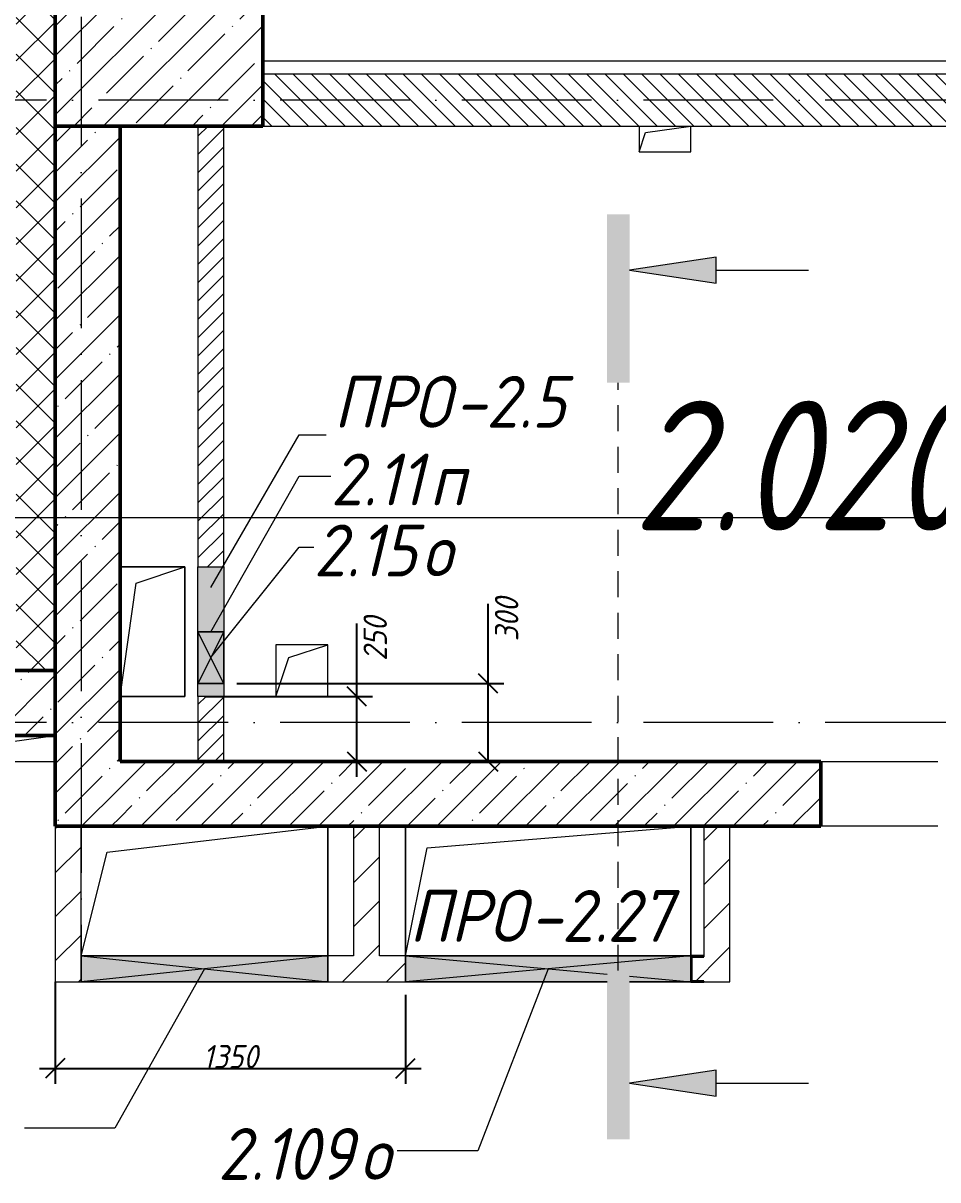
# Model space of a CAD drawing. Header units: millimetres. Extents: x -356862 to 418287, y 0 to 839748.
# Drawn here: x 34417 to 37942, y 387722 to 392182 of the extents above; entities that cross this region are included whole.
import ezdxf

# ---------------------------------------------------------------- set-up
doc = ezdxf.new("R2010")
doc.units = ezdxf.units.MM
doc.linetypes.add('200_ШТРИХ_ш1п0_6_', pattern=[160, 100, -60])
doc.linetypes.add('50_200_ШТРИХ_1Т_ш5_п1_п1_', pattern=[700, 500, -100, 0, -100])
for name, color, linetype, lineweight in [('A-____-____-DIMS', 7, 'Continuous', 9), ('A-____-NOTE-TEXT', 7, 'Continuous', 9), ('A-____-NOTE-TEXT-1', 7, 'Continuous', 5), ('A-DETL-GENF-OTLN', 7, 'Continuous', 9), ('A-FLOR-____-OTLN', 7, 'Continuous', 9), ('A-GENM-____-IDEN', 7, 'Continuous', 9), ('A-GENM-____-MCUT', 7, 'Continuous', 25), ('A-GENM-____-OTLN', 7, 'Continuous', 9), ('A-GENM-____-OTLN-1', 7, 'Continuous', 25), ('A-GLAZ-____-IDEN', 7, 'Continuous', 9), ('A-GLAZ-____-OTLN', 7, 'Continuous', 9), ('A-WALL-____-MCUT', 7, 'Continuous', 13), ('A-WALL-____-MCUT-2', 7, 'Continuous', 50), ('A-WALL-____-OTLN', 7, 'Continuous', 9), ('A-WALL-____-PATT-1', 7, 'Continuous', 9), ('A-WALL-FNSH-MCUT-1', 7, 'Continuous', 9), ('S-COLS-____-MCUT', 7, 'Continuous', 50), ('S-COLS-____-OTLN', 7, 'Continuous', 9), ('S-GRID-____-OTLN-1', 7, '50_200_ШТРИХ_1Т_ш5_п1_п1_', 9), ('Марки помещений', 7, 'Continuous', 9)]:
    doc.layers.add(name, color=color, linetype=linetype, lineweight=lineweight)
for name, color, linetype, lineweight, true_color in [('A-DETL-GENF-OTLN-3', 9, 'Continuous', 9, 0x808080), ('A-DETL-GENF-OTLN-4', 9, '200_ШТРИХ_ш1п0_6_', 9, 0x808080), ('G-____-____-SYMB-1', 9, 'Continuous', 9, 0x808080)]:
    doc.layers.add(name, color=color, linetype=linetype, lineweight=lineweight, true_color=true_color)
doc.styles.add('ISOCPEUR_I_11', font='isocpeui.ttf', dxfattribs={"width": 0.9, "height": 200})
doc.styles.add('ISOCPEUR_I_2', font='isocpeui.ttf', dxfattribs={"width": 0.85, "height": 2.3})
doc.styles.add('ISOCPEUR_I_7', font='isocpeui.ttf', dxfattribs={"width": 0.9, "height": 90})
doc.dimstyles.new('ISO-1_8_0_9К_СРЕДНИЙ_Кладочные_1', dxfattribs={"dimscale": 304.8, "dimtxt": 89.638306, "dimasz": 0.246063, "dimexe": 0.19685, "dimexo": 0, "dimgap": 0, "dimtad": 1, "dimdec": 3, "dimrnd": 0.001, "dimdsep": 46, "dimtxsty": 'ISOCPEUR_I_7', "dimblk1": 'OBLIQUE', "dimblk2": 'OBLIQUE', "dimsah": 1, "dimcen": 0.09, "dimdle": 0.19685, "dimazin": 0, "dimtfac": 1, "dimtdec": 4, "dimtix": 1, "dimtmove": 0, "dimatfit": 3, "dimfxl": 1, "dimtvp": 1, "dimtolj": 1, "dimtzin": 0, "dimarcsym": 2})
doc.dimstyles.new('ISO-1_8_0_9К_СРЕДНИЙ_Кладочные_2', dxfattribs={"dimscale": 304.8, "dimtxt": 89.638306, "dimasz": 0.246063, "dimexe": 0.19685, "dimexo": 0, "dimgap": 0, "dimtad": 1, "dimdec": 3, "dimrnd": 0.001, "dimdsep": 46, "dimtxsty": 'ISOCPEUR_I_7', "dimblk1": 'OBLIQUE', "dimblk2": 'OBLIQUE', "dimsah": 1, "dimcen": 0.09, "dimdle": 0.19685, "dimazin": 0, "dimtfac": 1, "dimtdec": 4, "dimtix": 1, "dimtmove": 1, "dimatfit": 3, "dimfxl": 1, "dimtvp": 1, "dimtolj": 1, "dimtzin": 0, "dimarcsym": 2})
pattern_1 = [(45, (-15659.08, 321904.7), (-84.85281, 84.85281), [])]
pattern_2 = [(45, (-15659.08, 321904.7), (-114.04925, 114.04925), []), (45, (-15545.03, 321904.7), (-114.04925, 114.04925), [201.612, -40.322, 3.353, -36.97])]

# ---------------------------------------------------------------- blocks, each defined once
blk = doc.blocks.new('BSC_Колонна _Прямоугольная - 500х800-V76-АР1_План отверстий 2 этажа в осях 1-64_Ю-ЯЯ')
at = {"layer": 'S-COLS-____-OTLN'}
h = blk.add_hatch(dxfattribs=at)
h.set_pattern_fill('FP_88', color=256, style=0, pattern_type=2)
h.set_pattern_definition([(315, (-70131.04, 50600), (114.04925, 114.04925), []), (315, (-70131.04, 50485.95), (114.04925, 114.04925), [201.613, -40.323, 3.353, -36.97])])
h.paths.add_polyline_path([(-250, -400), (250, -400), (250, 400), (-250, 400)], flags=0)
at = {"layer": 'S-COLS-____-MCUT'}
for p, q in [((250, 400), (-250, 400)), ((-250, 400), (-250, -400)), ((250, -400), (250, 400)), ((-250, -400), (250, -400))]:
    blk.add_line(p, q, dxfattribs=at)
blk = doc.blocks.new('AR_Отверстие Ниша - Лючок-32402213-АР1_План отверстий 2 этажа в осях 1-64_Ю-ЯЯ')
at = {"layer": 'A-GLAZ-____-OTLN'}
h = blk.add_hatch(color=256, dxfattribs=at)
h.paths.add_polyline_path([(250, 50), (200, 50), (200, -50), (250, -50)], flags=0)
h.paths.add_polyline_path([(0, 50), (-250, 50), (-250, -50), (0, -50)], flags=0)
for p, q in [((-250, 50), (0, 50)), ((-250, -50), (-250, 50)), ((200, 50), (250, 50)), ((250, 50), (250, -50)), ((0, -50), (-250, -50)), ((250, -50), (200, -50))]:
    blk.add_line(p, q, dxfattribs=at)
blk = doc.blocks.new('AR_Отверстие прямоугольное _в стене_ - AR_Отверстие прямоугольное _в стене__ВК-32402182-АР1_План отверстий 2 этажа в осях 1-64_Ю-ЯЯ')
at = {"layer": 'A-GLAZ-____-OTLN'}
blk.add_hatch(color=256, dxfattribs=at).paths.add_polyline_path([(100, 50), (-100, 50), (-100, -50), (100, -50)], flags=0)
at = {"layer": 'A-DETL-GENF-OTLN'}
for p, q in [((-100, -50), (-100, 50)), ((-100, 50), (100, 50)), ((100, 50), (-100, -50)), ((-100, 50), (100, -50)), ((100, 50), (-100, 50)), ((-100, 50), (-100, -50)), ((100, 50), (100, -50)), ((100, -50), (100, 50)), ((100, -50), (-100, -50)), ((-100, -50), (100, -50))]:
    blk.add_line(p, q, dxfattribs=at)
blk = doc.blocks.new('AR_Отверстие прямоугольное _в плите_ - AR_Отверстие прямоугольное _в плите_-V157-АР1_План отверстий 2 этажа в осях 1-64_Ю-ЯЯ')
at = {"layer": 'A-GENM-____-OTLN'}
for p, q in [((125, 250), (-125, 250)), ((-62.5, 187.5), (125, 250)), ((125, -250), (125, 250)), ((-125, -250), (-62.5, 187.5)), ((-125, -250), (125, -250))]:
    blk.add_line(p, q, dxfattribs=at)
blk = doc.blocks.new('AR_Отверстие прямоугольное _в плите_ - AR_Отверстие прямоугольное _в плите_-30459207-АР1_План отверстий 2 этажа в осях 1-64_Ю-ЯЯ')
at = {"layer": 'A-GENM-____-OTLN'}
for p, q in [((100, 100), (-100, 100)), ((-100, 100), (-100, -100)), ((-50, 50), (100, 100)), ((100, -100), (100, 100)), ((-100, -100), (-50, 50)), ((-100, -100), (100, -100))]:
    blk.add_line(p, q, dxfattribs=at)
blk = doc.blocks.new('AR_Отверстие прямоугольное _в плите_ - AR_Отверстие прямоугольное _в плите_-30510712-АР1_План отверстий 2 этажа в осях 1-64_Ю-ЯЯ')
at = {"layer": 'A-GENM-____-OTLN'}
for p, q in [((-100, 50), (-100, -50)), ((-75, 25), (100, 50)), ((-100, -50), (-75, 25)), ((-100, -50), (100, -50))]:
    blk.add_line(p, q, dxfattribs=at)
blk = doc.blocks.new('AR_Отверстие прямоугольное _в плите_ - AR_Отверстие прямоугольное _в плите_-V176-АР1_План отверстий 2 этажа в осях 1-64_Ю-ЯЯ')
at = {"layer": 'A-GENM-____-OTLN'}
for p, q in [((-100, 50), (-100, -50)), ((-75, 25), (100, 50)), ((100, -50), (100, 50)), ((-100, -50), (-75, 25)), ((-100, -50), (100, -50))]:
    blk.add_line(p, q, dxfattribs=at)
blk = doc.blocks.new('AR_Отверстие прямоугольное _в плите_ - AR_Отверстие прямоугольное _в плите_-30552508-АР1_План отверстий 2 этажа в осях 1-64_Ю-ЯЯ')
at = {"layer": 'A-GENM-____-OTLN'}
for p, q in [((-550, 250), (-550, -250)), ((-466.7, 166.7), (550, 250)), ((550, -250), (550, 250)), ((-550, -250), (-466.7, 166.7))]:
    blk.add_line(p, q, dxfattribs=at)
blk = doc.blocks.new('AR_Отверстие прямоугольное _в плите_ - AR_Отверстие прямоугольное _в плите_-30552717-АР1_План отверстий 2 этажа в осях 1-64_Ю-ЯЯ')
at = {"layer": 'A-GENM-____-OTLN'}
for p, q in [((-375, 150), (475, 250)), ((475, -250), (475, 250)), ((-475, -250), (-375, 150))]:
    blk.add_line(p, q, dxfattribs=at)
blk = doc.blocks.new('AR_Отверстие прямоугольное _в стене__БезПР - AR_Отверстие прямоугольное _в стене__БезПР-36428547-АР1_План отверстий 2 этажа в осях 1-64_Ю-ЯЯ')
at = {"layer": 'A-GLAZ-____-OTLN'}
blk.add_hatch(color=256, dxfattribs=at).paths.add_polyline_path([(475, -50), (475, 50), (-475, 50), (-475, -50)], flags=0)
at = {"layer": 'A-DETL-GENF-OTLN'}
for p, q in [((-475, -50), (-475, 50)), ((-475, 50), (475, 50)), ((475, 50), (-475, -50)), ((-475, 50), (475, -50)), ((475, 50), (-475, 50)), ((-475, 50), (-475, -50)), ((475, 50), (475, -50)), ((475, -50), (475, 50)), ((475, -50), (-475, -50)), ((-475, -50), (475, -50))]:
    blk.add_line(p, q, dxfattribs=at)
at = {"layer": 'A-GLAZ-____-OTLN'}
blk.add_line((475, 50), (-475, 50), dxfattribs=at)
blk = doc.blocks.new('154_Фахверк_СКБ_Швеллер - Тип_100_3960_зеркало-V205-АР1_План отверстий 2 этажа в осях 1-64_Ю-ЯЯ')
at = {"layer": 'A-GENM-____-MCUT'}
for p, q in [((175, 50), (125, 50)), ((128, 47), (175, 47)), ((128, -47), (128, 47)), ((175, 47), (175, 50)), ((125, -50), (175, -50)), ((175, -47), (128, -47)), ((175, -50), (175, -47))]:
    blk.add_line(p, q, dxfattribs=at)
blk = doc.blocks.new('AR_Отверстие прямоугольное _в стене_ - AR_Отверстие прямоугольное _в стене__ОВ-36926784-АР1_План отверстий 2 этажа в осях 1-64_Ю-ЯЯ')
at = {"layer": 'A-GLAZ-____-OTLN'}
blk.add_hatch(color=256, dxfattribs=at).paths.add_polyline_path([(226.6, -50), (226.6, -6.9), (313.4, -6.9), (313.4, -50), (550, -50), (550, 50), (-550, 50), (-550, -50)], flags=0)
at = {"layer": 'A-DETL-GENF-OTLN'}
for p, q in [((-550, -50), (-550, 50)), ((-550, 50), (550, 50)), ((550, 50), (-550, -50)), ((-550, 50), (226.6, -20.6)), ((550, 50), (-550, 50)), ((-550, 50), (-550, -50)), ((550, 50), (550, -50)), ((550, -50), (550, 50)), ((313.4, -28.5), (550, -50)), ((226.6, -50), (-550, -50)), ((-550, -50), (226.6, -50)), ((550, -50), (313.4, -50)), ((313.4, -50), (550, -50))]:
    blk.add_line(p, q, dxfattribs=at)
blk = doc.blocks.new('DET_L_Имитация разреза_ISO2-5 - Вправо-29863948-АР1_План отверстий 2 этажа в осях 1-64_Ю-ЯЯ')
at = {"layer": 'A-DETL-GENF-OTLN-4'}
blk.add_line((143.1, 0), (2410, 0), dxfattribs=at)
blk = doc.blocks.new('_Oblique')
at = {"color": 0, "linetype": 'ByBlock', "lineweight": -2}
blk.add_line((-0.5, -0.5), (0.5, 0.5), dxfattribs=at)
blk = doc.blocks.new('*D8945')
at = {"layer": 'A-____-____-DIMS', "color": 0, "lineweight": -2, "transparency": 16777216}
for p, q in [((35703.1, 389585.7), (35703.1, 389868.1)), ((35116.3, 389585.7), (35763.1, 389585.7)), ((35703.1, 389275.7), (35703.1, 389585.7)), ((35190.9, 389335.7), (35763.1, 389335.7))]:
    blk.add_line(p, q, dxfattribs=at)
at = {"layer": 'Defpoints', "color": 0, "transparency": 16777216}
for p in [(35116.3, 389585.7), (35703.1, 389585.7), (35190.9, 389335.7)]:
    blk.add_point(p, dxfattribs=at)
at = {"layer": 'A-____-____-DIMS', "color": 0, "lineweight": -2, "transparency": 16777216, "xscale": 75, "yscale": 75, "zscale": 75}
for p, rotation in [((35703.1, 389585.7), 90), ((35703.1, 389335.7), 270)]:
    blk.add_blockref('_Oblique', p, dxfattribs=dict(at, rotation=rotation))
at = {"layer": 'A-____-____-DIMS', "color": 0, "transparency": 16777216, "insert": (35729.1, 389723.3), "char_height": 90, "width": 409.578, "attachment_point": 1, "rotation": 90, "line_spacing_factor": 1.149209, "style": 'ISOCPEUR_I_7'}
blk.add_mtext('\\A1;250', dxfattribs=at)
blk = doc.blocks.new('*D8884')
at = {"layer": 'A-____-____-DIMS', "color": 0, "lineweight": -2, "transparency": 16777216}
for p, q in [((36209.5, 389635.7), (36209.5, 389943.5)), ((36209.5, 389335.7), (36209.5, 389695.7)), ((35240.9, 389635.7), (36269.5, 389635.7)), ((35190.9, 389335.7), (36269.5, 389335.7))]:
    blk.add_line(p, q, dxfattribs=at)
at = {"layer": 'Defpoints', "color": 0, "transparency": 16777216}
for p in [(35240.9, 389635.7), (35190.9, 389335.7), (36209.5, 389335.7)]:
    blk.add_point(p, dxfattribs=at)
at = {"layer": 'A-____-____-DIMS', "color": 0, "lineweight": -2, "transparency": 16777216, "xscale": 75, "yscale": 75, "zscale": 75}
for p, rotation in [((36209.5, 389635.7), 90), ((36209.5, 389335.7), 270)]:
    blk.add_blockref('_Oblique', p, dxfattribs=dict(at, rotation=rotation))
at = {"layer": 'A-____-____-DIMS', "color": 0, "transparency": 16777216, "insert": (36235.6, 389798.8), "char_height": 90, "width": 409.578, "attachment_point": 1, "rotation": 90, "line_spacing_factor": 1.149209, "style": 'ISOCPEUR_I_7'}
blk.add_mtext('\\A1;300', dxfattribs=at)
blk = doc.blocks.new('*D8867')
at = {"layer": 'A-____-____-DIMS', "color": 0, "lineweight": -2, "transparency": 16777216}
for p, q in [((34540.9, 388485.7), (34540.9, 388092.2)), ((35890.9, 388435.7), (35890.9, 388092.2)), ((34480.9, 388152.2), (35950.9, 388152.2))]:
    blk.add_line(p, q, dxfattribs=at)
at = {"layer": 'Defpoints', "color": 0, "transparency": 16777216}
for p in [(34540.9, 388485.7), (35890.9, 388435.7), (35890.9, 388152.2)]:
    blk.add_point(p, dxfattribs=at)
at = {"layer": 'A-____-____-DIMS', "color": 0, "lineweight": -2, "transparency": 16777216, "xscale": 75, "yscale": 75, "zscale": 75, "rotation": 180}
blk.add_blockref('_Oblique', (34540.9, 388152.2), dxfattribs=at)
at = {"layer": 'A-____-____-DIMS', "color": 0, "lineweight": -2, "transparency": 16777216, "xscale": 75, "yscale": 75, "zscale": 75}
blk.add_blockref('_Oblique', (35890.9, 388152.2), dxfattribs=at)
at = {"layer": 'A-____-____-DIMS', "color": 0, "transparency": 16777216, "insert": (35215.9, 388197.2), "char_height": 90, "width": 504.733, "attachment_point": 5, "style": 'ISOCPEUR_I_7'}
blk.add_mtext('\\A1;1350', dxfattribs=at)

msp = doc.modelspace()

# ---------------------------------------------------------------- hatches: boundary and pattern name
at = {"layer": 'A-____-NOTE-TEXT-1'}
for points in [[(36754.287, 390795.7478), (36754.287, 391445.7478), (36667.5504, 391445.7478), (36667.5504, 390795.7478)], [(37087.9284, 391179.8997), (37087.9284, 391279.8997), (36754.287, 391229.8997)], [(36754.287, 387878.8328), (36754.287, 388528.8328), (36667.5504, 388528.8328), (36667.5504, 387878.8328)], [(37087.9284, 388044.6809), (37087.9284, 388144.6809), (36754.287, 388094.6809)]]:
    msp.add_hatch(color=256, dxfattribs=at).paths.add_polyline_path(points, flags=0)
at = {"layer": 'A-WALL-____-PATT-1'}
h = msp.add_hatch(dxfattribs=at)
h.set_pattern_fill('FP_1', color=256, style=0, pattern_type=2)
h.set_pattern_definition([(45, (-15659.08, 321904.7), (-70.71068, 70.71068), []), (135, (-15659.08, 321904.7), (-70.71068, -70.71068), [])])
h.paths.add_polyline_path([(34390.9187, 389685.7392), (34540.9187, 389685.7392), (34540.9187, 407815.7392), (34390.9187, 407815.7392), (34390.9187, 389835.7392)], flags=0)
h = msp.add_hatch(dxfattribs=at)
h.set_pattern_fill('FP_6', color=256, style=0, pattern_type=2)
h.set_pattern_definition([(135, (-15659.08, 321904.697), (-35.35534, -35.35534), [])])
h.paths.add_polyline_path([(39840.9187, 391785.7392), (39840.9187, 391985.7392), (35340.9187, 391985.7392), (35340.9187, 391785.7392), (39118.2583, 391785.7392)], flags=0)
h = msp.add_hatch(dxfattribs=at)
h.set_pattern_fill('FP_13', color=256, style=0, pattern_type=2)
h.set_pattern_definition(pattern_2)
h.paths.add_polyline_path([(34790.9187, 389085.7392), (34790.9187, 391785.7392), (34540.9187, 391785.7392), (34540.9187, 389085.7392), (34699.5066, 389085.7392)], flags=0)
h = msp.add_hatch(dxfattribs=at)
h.set_pattern_fill('FP_5', color=256, style=0, pattern_type=2)
h.set_pattern_definition([(45, (-15659.08, 321904.697), (-35.35534, 35.35534), [])])
h.paths.add_polyline_path([(35190.9187, 389335.7392), (35190.9187, 389585.7392), (35090.9187, 389585.7392), (35090.9187, 389335.7392)], flags=0)
h.paths.add_polyline_path([(35090.9187, 390085.7392), (35190.9187, 390085.7392), (35190.9187, 391785.7392), (35090.9187, 391785.7392), (35090.9187, 390430.1755)], flags=0)
h = msp.add_hatch(dxfattribs=at)
h.set_pattern_fill('FP_13', color=256, style=0, pattern_type=2)
h.set_pattern_definition(pattern_2)
h.paths.add_polyline_path([(34540.9187, 389435.7392), (34540.9187, 389685.7392), (31890.9187, 389685.7392), (31890.9187, 389435.7392), (33815.7563, 389435.7392)], flags=0)
h = msp.add_hatch(dxfattribs=at)
h.set_pattern_fill('FP_13', color=256, style=0, pattern_type=2)
h.set_pattern_definition(pattern_2)
h.paths.add_polyline_path([(41540.9187, 389085.7392), (41540.9187, 389335.7392), (38640.9187, 389335.7392), (38640.9187, 389085.7392), (40885.759, 389085.7392)], flags=0)
h.paths.add_polyline_path([(37350.7576, 389085.7392), (37490.9187, 389085.7392), (37490.9187, 389335.7392), (34790.9187, 389335.7392), (34790.9187, 389085.7392), (37140.9187, 389085.7392)], flags=0)
h = msp.add_hatch(dxfattribs=at)
h.set_pattern_fill('FP_4', color=256, style=0, pattern_type=2)
h.set_pattern_definition(pattern_1)
h.paths.add_polyline_path([(34640.9187, 388485.7392), (34640.9187, 389085.7392), (34540.9187, 389085.7392), (34540.9187, 388485.7392)], flags=0)
h = msp.add_hatch(dxfattribs=at)
h.set_pattern_fill('FP_4', color=256, style=0, pattern_type=2)
h.set_pattern_definition(pattern_1)
h.paths.add_polyline_path([(35790.9187, 388585.7392), (35790.9187, 389085.7392), (35690.9187, 389085.7392), (35690.9187, 388585.7392)], flags=0)
h = msp.add_hatch(dxfattribs=at)
h.set_pattern_fill('FP_4', color=256, style=0, pattern_type=2)
h.set_pattern_definition(pattern_1)
h.paths.add_polyline_path([(37140.9187, 388585.7392), (37140.9187, 389085.7392), (37040.9187, 389085.7392), (37040.9187, 388585.7392)], flags=0)
h = msp.add_hatch(dxfattribs=at)
h.set_pattern_fill('FP_4', color=256, style=0, pattern_type=2)
h.set_pattern_definition(pattern_1)
h.paths.add_polyline_path([(37140.9187, 388485.7392), (37140.9187, 388585.7392), (37040.9187, 388585.7392), (37040.9187, 388582.7392), (36993.9187, 388582.7392), (36993.9187, 388488.7392), (37040.9187, 388488.7392), (37040.9187, 388485.7392)], flags=0)
h.paths.add_polyline_path([(35890.9187, 388485.7392), (35890.9187, 388585.7392), (35590.9187, 388585.7392), (35590.9187, 388485.7392)], flags=0)

# ---------------------------------------------------------------- linework, layer by layer
at = {"layer": 'A-____-NOTE-TEXT'}
for p, q in [((37087.9284, 391279.8997), (36754.287, 391229.8997)), ((37087.9284, 391179.8997), (37087.9284, 391279.8997)), ((36754.287, 391229.8997), (37087.9284, 391179.8997)), ((37087.9284, 391229.8997), (37444.1784, 391229.8997)), ((37087.9284, 388144.6809), (36754.287, 388094.6809)), ((37087.9284, 388044.6809), (37087.9284, 388144.6809)), ((36754.287, 388094.6809), (37087.9284, 388044.6809)), ((37087.9284, 388094.6809), (37444.1784, 388094.6809))]:
    msp.add_line(p, q, dxfattribs=at)
at = {"layer": 'A-FLOR-____-OTLN'}
for p, q in [((39840.9187, 392035.7392), (35340.9187, 392035.7392)), ((34790.9187, 390085.7392), (35040.9187, 390085.7392)), ((35040.9187, 390085.7392), (35040.9187, 389585.7392)), ((35040.9187, 389585.7392), (34790.9187, 389585.7392)), ((35590.9187, 389085.7392), (35590.9187, 388585.7392)), ((35890.9187, 388585.7392), (35890.9187, 389085.7392)), ((36990.9187, 389085.7392), (36990.9187, 388585.7392))]:
    msp.add_line(p, q, dxfattribs=at)
at = {"layer": 'A-GENM-____-IDEN'}
for p, q in [((35140.9187, 390006.2628), (35481.1695, 390595.2993)), ((35481.1695, 390595.2993), (35584.9905, 390595.2993))]:
    msp.add_line(p, q, dxfattribs=at)
at = {"layer": 'A-GLAZ-____-IDEN'}
for p, q in [((35140.9187, 389835.7392), (35481.1695, 390435.2392)), ((35481.1695, 390435.2392), (35602.5405, 390435.2392)), ((35140.9187, 389735.7392), (35481.1695, 390161.5189)), ((35481.1695, 390161.5189), (35537.2905, 390161.5189)), ((35115.9187, 388535.7392), (34770.653, 387920.9885)), ((36440.9187, 388535.7392), (36168.967, 387834.5209)), ((34770.653, 387920.9885), (34422.5393, 387920.9885)), ((36168.967, 387834.5209), (35858.7548, 387834.5209))]:
    msp.add_line(p, q, dxfattribs=at)
at = {"layer": 'A-WALL-____-MCUT'}
for p, q in [((39840.9187, 391985.7392), (35340.9187, 391985.7392)), ((35340.9187, 391785.7392), (39840.9187, 391785.7392))]:
    msp.add_line(p, q, dxfattribs=at)
at = {"layer": 'A-WALL-____-MCUT-2'}
for p, q in [((34540.9187, 391785.7392), (34540.9187, 389085.7392)), ((34790.9187, 389335.7392), (34790.9187, 391785.7392)), ((31890.9187, 389685.7392), (34540.9187, 389685.7392)), ((31890.9187, 389435.7392), (34540.9187, 389435.7392)), ((37490.9187, 389335.7392), (34790.9187, 389335.7392)), ((37490.9187, 389085.7392), (37490.9187, 389335.7392)), ((34540.9187, 389085.7392), (37490.9187, 389085.7392))]:
    msp.add_line(p, q, dxfattribs=at)
at = {"layer": 'A-WALL-____-OTLN'}
for p, q in [((37490.9187, 389335.7392), (37942.3215, 389335.7392)), ((37942.3215, 389085.7392), (37490.9187, 389085.7392))]:
    msp.add_line(p, q, dxfattribs=at)
at = {"layer": 'A-WALL-FNSH-MCUT-1'}
for p, q in [((35090.9187, 391785.7392), (35090.9187, 390085.7392)), ((35190.9187, 390085.7392), (35190.9187, 391785.7392)), ((35090.9187, 389585.7392), (35090.9187, 389335.7392)), ((35190.9187, 389335.7392), (35190.9187, 389585.7392)), ((34540.9187, 389085.7392), (34540.9187, 388485.7392)), ((34640.9187, 388585.7392), (34640.9187, 389085.7392)), ((35690.9187, 389085.7392), (35690.9187, 388585.7392)), ((35790.9187, 388585.7392), (35790.9187, 389085.7392)), ((37040.9187, 389085.7392), (37040.9187, 388585.7392)), ((37140.9187, 388485.7392), (37140.9187, 389085.7392)), ((35690.9187, 388585.7392), (35590.9187, 388585.7392)), ((35890.9187, 388585.7392), (35790.9187, 388585.7392)), ((34540.9187, 388485.7392), (34640.9187, 388485.7392)), ((35590.9187, 388485.7392), (35890.9187, 388485.7392)), ((37040.9187, 388485.7392), (37140.9187, 388485.7392))]:
    msp.add_line(p, q, dxfattribs=at)
at = {"layer": 'G-____-____-SYMB-1'}
msp.add_line((-20469.6177, 390275.7392), (89011.1097, 390275.7392), dxfattribs=at)
at = {"layer": 'S-GRID-____-OTLN-1'}
for p, q in [((34640.9187, 412509.2909), (34640.9187, 388580.1809)), ((88415.3253, 391885.7392), (33582.9364, 391885.7392)), ((88415.3253, 389485.7392), (-20327.8515, 389485.7392))]:
    msp.add_line(p, q, dxfattribs=at)

# ---------------------------------------------------------------- block references
at = {"layer": 'A-DETL-GENF-OTLN-3', "rotation": 90.00000000000072}
msp.add_blockref('DET_L_Имитация разреза_ISO2-5 - Вправо-29863948-АР1_План отверстий 2 этажа в осях 1-64_Ю-ЯЯ', (36710.9187, 388385.7392), dxfattribs=at)
at = {"layer": 'A-GENM-____-OTLN'}
for name, p in [('AR_Отверстие прямоугольное _в плите_ - AR_Отверстие прямоугольное _в плите_-V176-АР1_План отверстий 2 этажа в осях 1-64_Ю-ЯЯ', (36890.9187, 391735.7392)), ('AR_Отверстие прямоугольное _в плите_ - AR_Отверстие прямоугольное _в плите_-V157-АР1_План отверстий 2 этажа в осях 1-64_Ю-ЯЯ', (34915.9187, 389835.7392)), ('AR_Отверстие прямоугольное _в плите_ - AR_Отверстие прямоугольное _в плите_-30459207-АР1_План отверстий 2 этажа в осях 1-64_Ю-ЯЯ', (35490.9187, 389685.7392)), ('AR_Отверстие прямоугольное _в плите_ - AR_Отверстие прямоугольное _в плите_-30510712-АР1_План отверстий 2 этажа в осях 1-64_Ю-ЯЯ', (34440.9187, 389385.7392)), ('AR_Отверстие прямоугольное _в плите_ - AR_Отверстие прямоугольное _в плите_-30552717-АР1_План отверстий 2 этажа в осях 1-64_Ю-ЯЯ', (35115.9187, 388835.7392)), ('AR_Отверстие прямоугольное _в плите_ - AR_Отверстие прямоугольное _в плите_-30552508-АР1_План отверстий 2 этажа в осях 1-64_Ю-ЯЯ', (36440.9187, 388835.7392))]:
    msp.add_blockref(name, p, dxfattribs=at)
at = {"layer": 'A-GENM-____-OTLN-1'}
msp.add_blockref('154_Фахверк_СКБ_Швеллер - Тип_100_3960_зеркало-V205-АР1_План отверстий 2 этажа в осях 1-64_Ю-ЯЯ', (36865.9187, 388535.7392), dxfattribs=at)
at = {"layer": 'A-GLAZ-____-OTLN', "rotation": 270}
for name, p in [('AR_Отверстие Ниша - Лючок-32402213-АР1_План отверстий 2 этажа в осях 1-64_Ю-ЯЯ', (35140.9187, 389835.7392)), ('AR_Отверстие прямоугольное _в стене_ - AR_Отверстие прямоугольное _в стене__ВК-32402182-АР1_План отверстий 2 этажа в осях 1-64_Ю-ЯЯ', (35140.9187, 389735.7392))]:
    msp.add_blockref(name, p, dxfattribs=at)
at = {"layer": 'A-GLAZ-____-OTLN'}
for name, p in [('AR_Отверстие прямоугольное _в стене__БезПР - AR_Отверстие прямоугольное _в стене__БезПР-36428547-АР1_План отверстий 2 этажа в осях 1-64_Ю-ЯЯ', (35115.9187, 388535.7392)), ('AR_Отверстие прямоугольное _в стене_ - AR_Отверстие прямоугольное _в стене__ОВ-36926784-АР1_План отверстий 2 этажа в осях 1-64_Ю-ЯЯ', (36440.9187, 388535.7392))]:
    msp.add_blockref(name, p, dxfattribs=at)
at = {"layer": 'S-COLS-____-OTLN', "rotation": 89.9999999999999}
msp.add_blockref('BSC_Колонна _Прямоугольная - 500х800-V76-АР1_План отверстий 2 этажа в осях 1-64_Ю-ЯЯ', (34940.9187, 392035.7392), dxfattribs=at)

# ---------------------------------------------------------------- texts
at = {"layer": 'A-GENM-____-IDEN', "char_height": 200, "attachment_point": 1, "style": 'ISOCPEUR_I_11'}
for s, insert, width in [('ПРО', (35614.5838, 390822.4154), 562.784625), ('-2.5', (36078.9276, 390822.4154), 548.35425), ('ПРО', (35905.6661, 388839.9096), 562.784625), ('-2.27', (36370.0099, 388839.9096), 707.088375)]:
    msp.add_mtext(s, dxfattribs=dict(at, insert=insert, width=width))
at = {"layer": 'A-GLAZ-____-IDEN', "char_height": 200, "attachment_point": 1, "style": 'ISOCPEUR_I_11'}
for s, insert, width in [('2.11', (35602.5405, 390522.8538), 461.772), ('\\fISOCPEUR|b0|i1|c204|p34|;\\W.9;п', (35983.5405, 390522.8538), 158.734125), ('2.15', (35537.2905, 390249.1335), 505.063125), ('\\fISOCPEUR|b0|i1|c204|p34|;\\W.9;о', (35954.0092, 390249.1335), 158.734125), ('2.109', (35167.8992, 387922.1355), 663.79725), ('\\fISOCPEUR|b0|i1|c204|p34|;\\W.9;о', (35715.5867, 387922.1355), 158.734125)]:
    msp.add_mtext(s, dxfattribs=dict(at, insert=insert, width=width))
at = {"layer": 'Марки помещений', "insert": (36767.9897, 390726.3623), "char_height": 500, "width": 785.65375, "attachment_point": 1, "style": 'ISOCPEUR_I_2'}
msp.add_mtext('2.020', dxfattribs=at)

# ---------------------------------------------------------------- dimensions: what is measured, and where the dimension line sits
at = {"layer": 'A-____-____-DIMS'}
for base, p1, p2, override, picture, middle in [((36209.5229, 389335.7392), (35240.9187, 389635.7392), (35190.9187, 389335.7392), {"dimpost": '<>', "dimfxl": 304.138127}, '*D8884', (36295.5547, 389943.5391)), ((35703.1162, 389585.7392), (35190.9187, 389335.7392), (35116.2859, 389585.7392), {"dimpost": '<>', "dimfxl": 260.902385}, '*D8945', (35789.148, 389868.126))]:
    dim = msp.add_linear_dim(base=base, p1=p1, p2=p2, angle=90, dimstyle='ISO-1_8_0_9К_СРЕДНИЙ_Кладочные_1', override=override, dxfattribs=at)
    dim.commit()
    dim.dimension.update_dxf_attribs({"geometry": picture, "text_midpoint": middle, "dimtype": 160, "text_rotation": 90})
dim = msp.add_linear_dim(base=(35890.9187, 388152.2045), p1=(34540.9187, 388485.7392), p2=(35890.9187, 388435.7392), dimstyle='ISO-1_8_0_9К_СРЕДНИЙ_Кладочные_2', override={"dimpost": '<>', "dimfxl": 1350.925609}, dxfattribs=at)
dim.commit()
dim.dimension.update_dxf_attribs({"geometry": '*D8867', "text_midpoint": (35215.9187, 388197.2045)})

doc.saveas('drawing.dxf')
